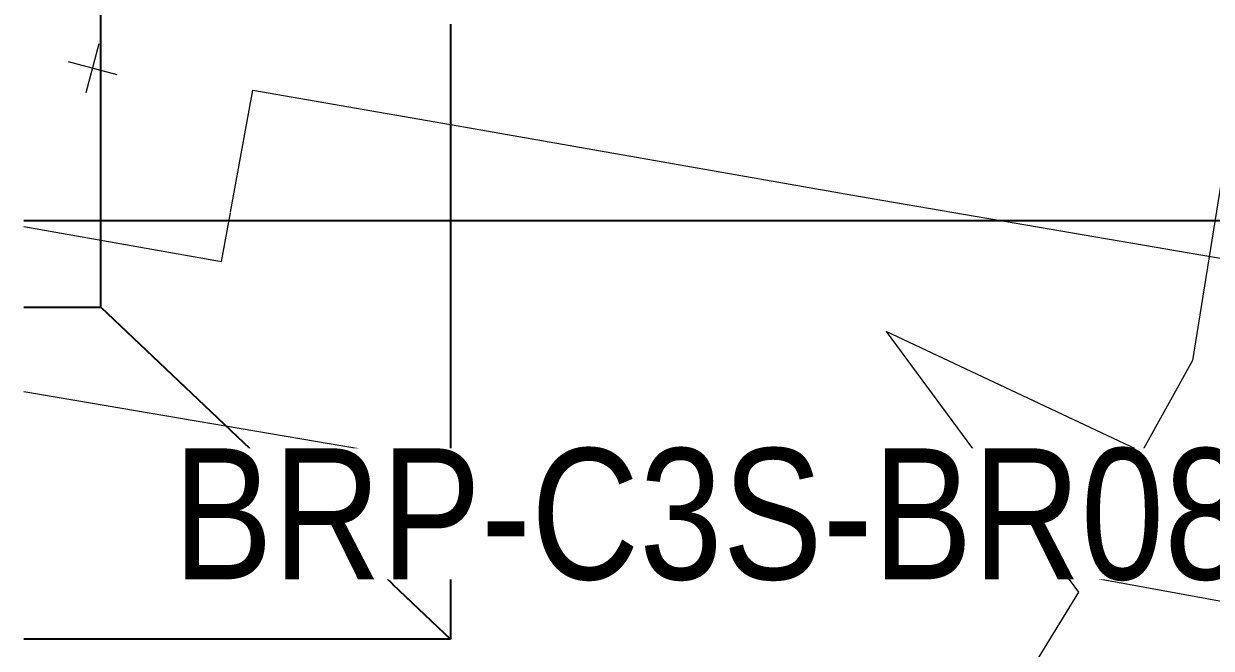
# Model space of a CAD drawing. Header units: metres. Extents: x -1147 to -802, y 5 to 567.
# Drawn here: x -1052.663 to -1048.127, y 539.971 to 542.354 of the extents above; entities that cross this region are included whole.
import ezdxf

# ---------------------------------------------------------------- set-up
doc = ezdxf.new("R2010")
doc.units = ezdxf.units.M
doc.layers.add('A-GENM', color=7, linetype='Continuous', lineweight=35)
doc.layers.add('G-ANNO-TEXT', color=7, linetype='Continuous', lineweight=9)
doc.styles.add('Arial Narrow_3', font='ARIALN.TTF', dxfattribs={"height": 0.5})

# ---------------------------------------------------------------- blocks, each defined once
blk = doc.blocks.new('T2DPAA-T2D-PWA-SU-M2D-000002_dwg-40815123-DRG-2873010 - GENERAL ARRANGEMENT PLAN')
at = {"color": 7, "lineweight": 18, "true_color": 0xf0f0f0}
for p, q in [((-175.4057, 1098.9163), (-175.4057, 1098.7231)), ((-175.5023, 1098.8197), (-175.3091, 1098.8197)), ((-176.6657, 1098.7565), (-176.6426, 1098.4985)), ((-176.6426, 1098.4985), (-176.516, 1097.11)), ((-175.802, 1098.1686), (-175.3296, 1098.2057)), ((-175.3296, 1098.2057), (-175.2633, 1097.4432))]:
    blk.add_line(p, q, dxfattribs=at)
at = {"color": 254, "lineweight": 18, "true_color": 0xeaeaea}
for p, q in [((-175.2633, 1097.4432), (-175.1262, 1095.8667)), ((-176.516, 1097.11), (-176.4052, 1095.8945)), ((-176.4052, 1095.8945), (-176.2359, 1093.7735)), ((-175.1262, 1095.8667), (-174.915, 1093.5244)), ((-175.5989, 1095.6322), (-176.3716, 1094.6663)), ((-175.7921, 1094.5697), (-175.5989, 1095.6322)), ((-176.3716, 1094.6663), (-177.3375, 1094.9561)), ((-175.4057, 1094.4731), (-175.7921, 1094.5697)), ((-174.4398, 1094.5697), (-175.4057, 1094.4731))]:
    blk.add_line(p, q, dxfattribs=at)
at = {"color": 7, "lineweight": 18, "true_color": 0xf0f0f0, "flags": 128}
blk.add_lwpolyline([(-176.0574, 1098.9182), (-175.9926, 1098.1536), (-175.8037, 1098.1684)], dxfattribs=at)
blk = doc.blocks.new('T2DPAA-T2D-PWA-SU-M2D-000100_Survey_rvt-1-DRG-2873010 - GENERAL ARRANGEMENT PLAN')
at = {"color": 254, "lineweight": 18, "true_color": 0xe1e1e1, "rotation": 75.11694444444437}
blk.add_blockref('T2DPAA-T2D-PWA-SU-M2D-000002_dwg-40815123-DRG-2873010 - GENERAL ARRANGEMENT PLAN', (-45.8213, 429.4778), dxfattribs=at)
blk = doc.blocks.new('T2DPAA-T2D-C3S-RW-M2D-100010_dwg-40802999-DRG-2873010 - GENERAL ARRANGEMENT PLAN')
at = {"color": 254, "lineweight": 25, "true_color": 0xe1e1e1}
blk.add_line((43.3715, -577.4774), (43.79, -579.0523), dxfattribs=at)
at = {"color": 254, "lineweight": 25, "true_color": 0xd5d5d5}
for p, q in [((43.79, -579.0523), (44.0396, -579.9915)), ((44.0396, -579.9915), (44.7857, -582.7989))]:
    blk.add_line(p, q, dxfattribs=at)
blk = doc.blocks.new('T2DPAA-T2D-PWC-RW-M2D-100010_RoadDesign_rvt-1-DRG-2873010 - GENERAL ARRANGEMENT PLAN')
at = {"color": 254, "lineweight": 18, "true_color": 0xe3e3e3, "rotation": 75.11694444444437}
blk.add_blockref('T2DPAA-T2D-C3S-RW-M2D-100010_dwg-40802999-DRG-2873010 - GENERAL ARRANGEMENT PLAN', (-1722.337, 648.0105), dxfattribs=at)
blk = doc.blocks.new('T2DPAA-T2D-C3S-RS-M3D-100334_rvt-1-DRG-2873010 - GENERAL ARRANGEMENT PLAN')
at = {"layer": 'A-GENM', "color": 254, "lineweight": 25, "true_color": 0xd1d1d1}
for p, q in [((-1152.798, 541.272), (-1152.7987, 542.8713)), ((-1153.0929, 541.272), (-1152.798, 541.272)), ((-1152.798, 541.272), (-1151.6847, 540.2159)), ((-1151.6843, 540.2156), (-1151.4631, 540.0057))]:
    blk.add_line(p, q, dxfattribs=at)
at = {"layer": 'A-GENM', "color": 9, "lineweight": 25, "true_color": 0xbebebe, "flags": 128}
blk.add_lwpolyline([(-1151.4635, 542.3532), (-1151.4635, 542.254), (-1151.4634, 541.8793), (-1151.4634, 541.5045), (-1151.4633, 541.1298), (-1151.4632, 540.7551), (-1151.4632, 540.3804), (-1151.4631, 540.0057)], dxfattribs=at)
at = {"layer": 'A-GENM', "color": 9, "lineweight": 25, "true_color": 0xbebebe}
blk.add_open_spline([(-1151.4631, 540.0057), (-1151.6308, 540.0056), (-1151.9661, 540.0054), (-1152.4691, 540.0052), (-1152.8447, 540.0051), (-1153.0527, 540.005), (-1153.0929, 540.005)], degree=3, knots=[0, 0, 0, 0, 0.1111111, 0.2222222, 0.3333333, 0.3600314, 0.3600314, 0.3600314, 0.3600314], dxfattribs=at)

msp = doc.modelspace()

# ---------------------------------------------------------------- block references
at = {"lineweight": 5}
for name in ['T2DPAA-T2D-PWC-RW-M2D-100010_RoadDesign_rvt-1-DRG-2873010 - GENERAL ARRANGEMENT PLAN', 'T2DPAA-T2D-C3S-RS-M3D-100334_rvt-1-DRG-2873010 - GENERAL ARRANGEMENT PLAN']:
    msp.add_blockref(name, (100.4304, 0), dxfattribs=at)
at = {"color": 254, "lineweight": 5, "true_color": 0xe1e1e1}
msp.add_blockref('T2DPAA-T2D-PWA-SU-M2D-000100_Survey_rvt-1-DRG-2873010 - GENERAL ARRANGEMENT PLAN', (100.4304, 0), dxfattribs=at)

# ---------------------------------------------------------------- next in the draw order: texts
at = {"layer": 'G-ANNO-TEXT', "insert": (-1052.0929, 540.7335), "char_height": 0.5, "attachment_point": 1, "style": 'Arial Narrow_3', "bg_fill": 3, "box_fill_scale": 1, "bg_fill_color": 256, "bg_fill_true_color": 13158600, "bg_fill_transparency": 0}
msp.add_mtext('BRP-C3S-BR08-09,', dxfattribs=at)

doc.saveas('drawing.dxf')
